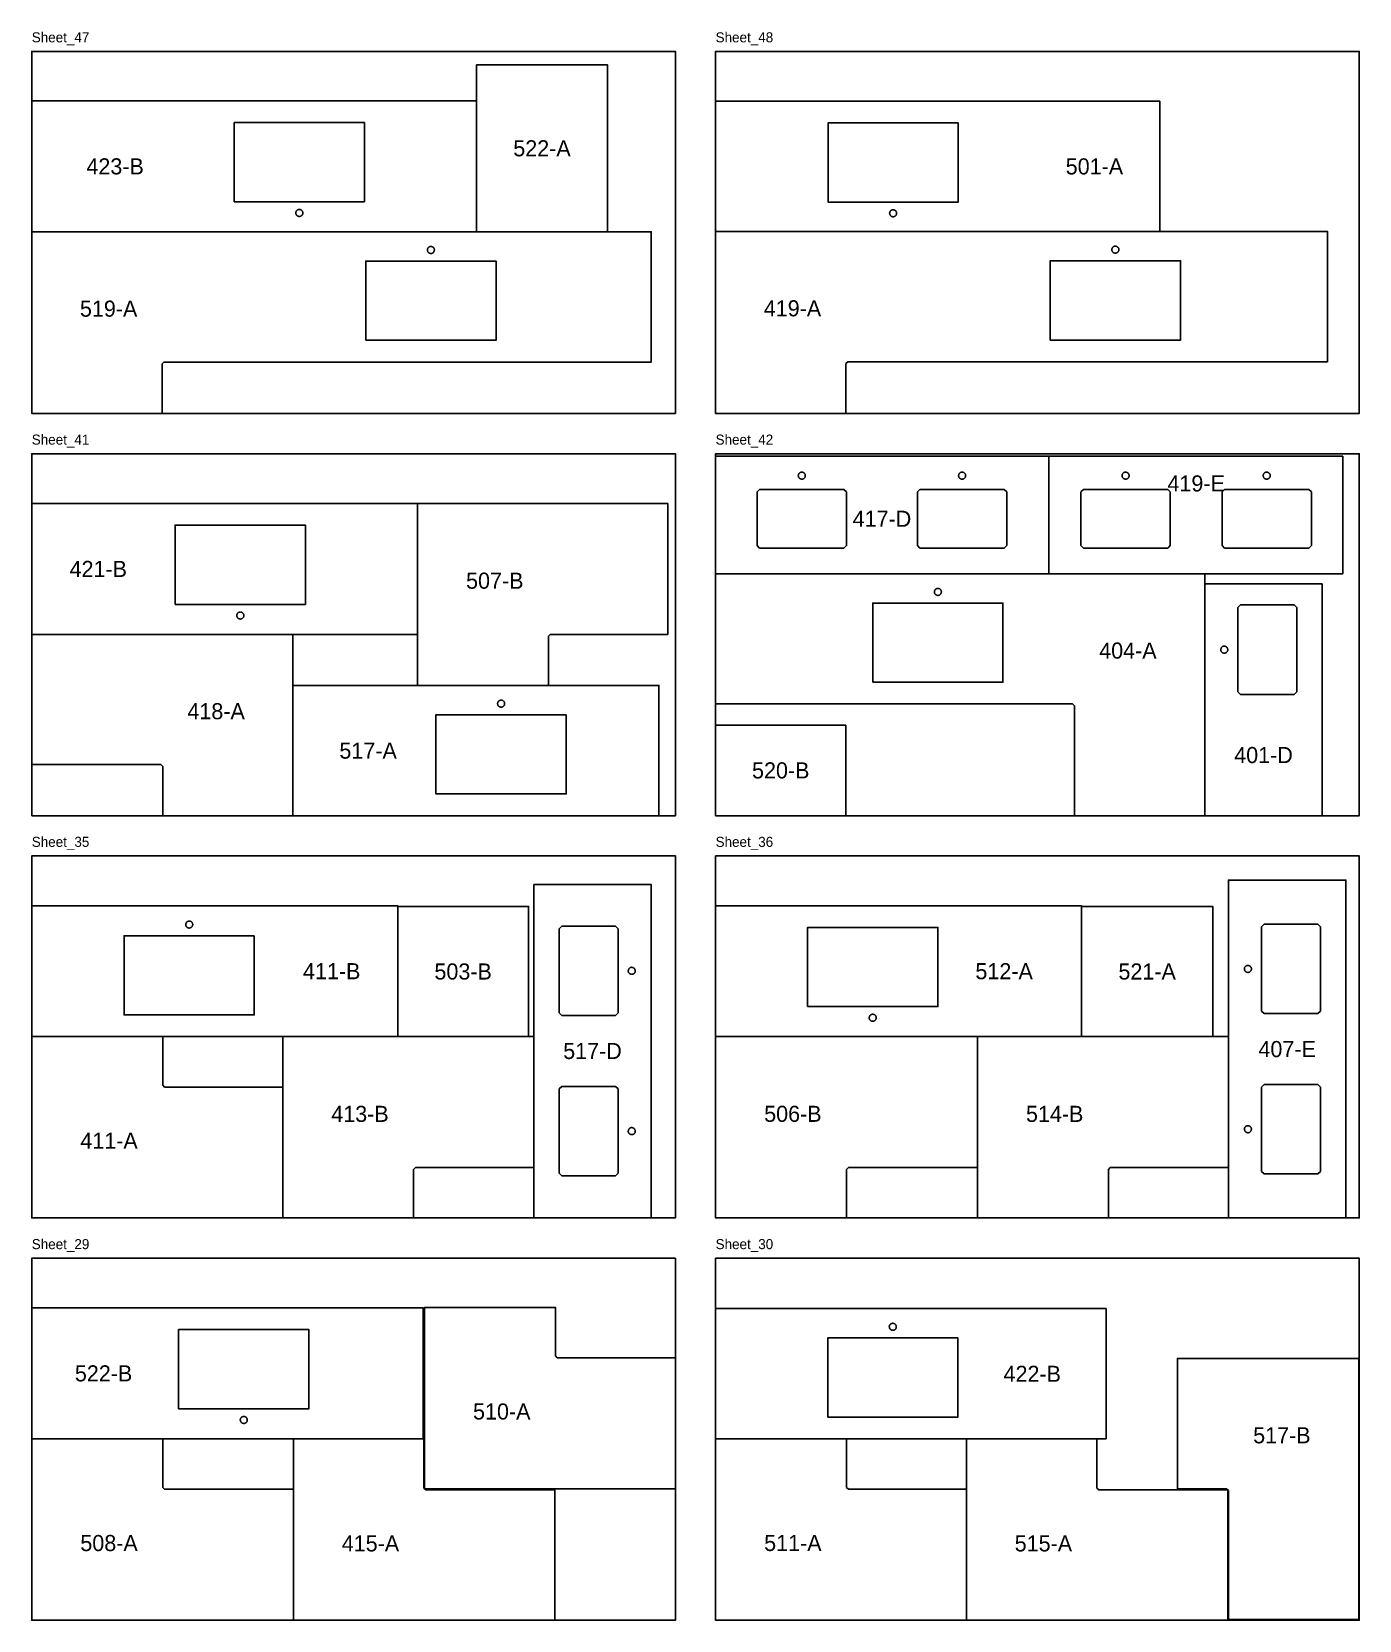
# Model space of a CAD drawing. Header units: millimetres. Extents: x 0 to 20200, y 0 to 17898.
# Drawn here: x 13600 to 20200, y 8000 to 15898 of the extents above; entities that cross this region are included whole.
import ezdxf
from ezdxf.enums import TextEntityAlignment as Align

# ---------------------------------------------------------------- set-up
doc = ezdxf.new("R2010")
doc.units = ezdxf.units.MM
doc.layers.add('NESTED_RESULT', color=7, linetype='Continuous')

msp = doc.modelspace()

# ---------------------------------------------------------------- linework, layer by layer
at = {"layer": 'NESTED_RESULT', "color": 1}
for points in [[(13600, 14000), (16800, 14000), (16800, 15800), (13600, 15800), (13600, 14000)], [(17000, 14000), (20200, 14000), (20200, 15800), (17000, 15800), (17000, 14000)], [(13600, 12000), (16800, 12000), (16800, 13800), (13600, 13800), (13600, 12000)], [(17000, 12000), (20200, 12000), (20200, 13800), (17000, 13800), (17000, 12000)], [(13600, 10000), (16800, 10000), (16800, 11800), (13600, 11800), (13600, 10000)], [(17000, 10000), (20200, 10000), (20200, 11800), (17000, 11800), (17000, 10000)], [(13600, 8000), (16800, 8000), (16800, 9800), (13600, 9800), (13600, 8000)], [(17000, 8000), (20200, 8000), (20200, 9800), (17000, 9800), (17000, 8000)]]:
    msp.add_lwpolyline(points, dxfattribs=at)
at = {"layer": 'NESTED_RESULT'}
for points in [[(15811.388, 14903.288), (15811.388, 15733.551), (16462.263, 15733.551), (16462.263, 14903.288), (15811.388, 14903.288)], [(15811.388, 15554.163), (13600, 15554.163), (13600, 14903.288), (15811.388, 14903.288), (15811.388, 15554.163)], [(17000, 15552.575), (19208.212, 15552.575), (19208.212, 14904.875), (17000, 14904.875), (17000, 15552.575)], [(15254.175, 15446.213), (15254.175, 15052.513), (14606.475, 15052.513), (14606.475, 15446.213), (15254.175, 15446.213)], [(18206.4995, 15444.625), (18206.4995, 15050.925), (17558.7995, 15050.925), (17558.7995, 15444.625), (18206.4995, 15444.625)], [(14912.8625, 14996.9505), (14912.94928, 14995.2118), (14913.20874, 14993.49037), (14913.63831, 14991.80334), (14914.23372, 14990.16746), (14914.98906, 14988.59899), (14915.89681, 14987.11352), (14916.94795, 14985.72582), (14918.13204, 14984.44968), (14919.43731, 14983.29777), (14920.85079, 14982.28155), (14922.35842, 14981.41111), (14923.94523, 14980.69512), (14925.59545, 14980.14067), (14927.29267, 14979.75329), (14929.02003, 14979.53683), (14930.76035, 14979.49343), (14932.49635, 14979.62352), (14934.21077, 14979.92582), (14935.88657, 14980.39732), (14937.5071, 14981.03333), (14939.05625, 14981.82753), (14940.51862, 14982.77203), (14941.87969, 14983.85745), (14943.12592, 14985.07298), (14944.24493, 14986.40657), (14945.22559, 14987.84494), (14946.05817, 14989.37381), (14946.73438, 14990.97797), (14947.24751, 14992.6415), (14947.59246, 14994.34785), (14947.76579, 14996.08007), (14947.76579, 14997.82093), (14947.59246, 14999.55315), (14947.24751, 15001.2595), (14946.73438, 15002.92303), (14946.05817, 15004.52719), (14945.22559, 15006.05606), (14944.24493, 15007.49443), (14943.12592, 15008.82802), (14941.87969, 15010.04355), (14940.51862, 15011.12897), (14939.05625, 15012.07347), (14937.5071, 15012.86767), (14935.88657, 15013.50368), (14934.21077, 15013.97518), (14932.49635, 15014.27748), (14930.76035, 15014.40757), (14929.02003, 15014.36417), (14927.29267, 15014.14771), (14925.59545, 15013.76033), (14923.94523, 15013.20588), (14922.35842, 15012.48989), (14920.85079, 15011.61945), (14919.43731, 15010.60323), (14918.13204, 15009.45132), (14916.94795, 15008.17518), (14915.89681, 15006.78748), (14914.98906, 15005.30201), (14914.23372, 15003.73354), (14913.63831, 15002.09766), (14913.20874, 15000.41063), (14912.94928, 14998.6892), (14912.8625, 14996.9505)], [(17865.187, 14995.3625), (17865.27378, 14993.6238), (17865.53324, 14991.90237), (17865.96281, 14990.21534), (17866.55822, 14988.57946), (17867.31356, 14987.01099), (17868.22131, 14985.52552), (17869.27245, 14984.13782), (17870.45654, 14982.86168), (17871.76181, 14981.70977), (17873.17529, 14980.69355), (17874.68292, 14979.82311), (17876.26973, 14979.10712), (17877.91995, 14978.55267), (17879.61717, 14978.16529), (17881.34453, 14977.94883), (17883.08485, 14977.90543), (17884.82085, 14978.03552), (17886.53527, 14978.33782), (17888.21107, 14978.80932), (17889.8316, 14979.44533), (17891.38075, 14980.23953), (17892.84312, 14981.18403), (17894.20419, 14982.26945), (17895.45042, 14983.48498), (17896.56943, 14984.81857), (17897.55009, 14986.25694), (17898.38267, 14987.78581), (17899.05888, 14989.38997), (17899.57201, 14991.0535), (17899.91696, 14992.75985), (17900.09029, 14994.49207), (17900.09029, 14996.23293), (17899.91696, 14997.96515), (17899.57201, 14999.6715), (17899.05888, 15001.33503), (17898.38267, 15002.93919), (17897.55009, 15004.46806), (17896.56943, 15005.90643), (17895.45042, 15007.24002), (17894.20419, 15008.45555), (17892.84312, 15009.54097), (17891.38075, 15010.48547), (17889.8316, 15011.27967), (17888.21107, 15011.91568), (17886.53527, 15012.38718), (17884.82085, 15012.68948), (17883.08485, 15012.81957), (17881.34453, 15012.77617), (17879.61717, 15012.55971), (17877.91995, 15012.17233), (17876.26973, 15011.61788), (17874.68292, 15010.90189), (17873.17529, 15010.03145), (17871.76181, 15009.01523), (17870.45654, 15007.86332), (17869.27245, 15006.58718), (17868.22131, 15005.19948), (17867.31356, 15003.71401), (17866.55822, 15002.14554), (17865.96281, 15000.50966), (17865.53324, 14998.82263), (17865.27378, 14997.1012), (17865.187, 14995.3625)], [(14257.225, 14255.588), (16679.75, 14255.588), (16679.75, 14903.288), (13600, 14903.288), (13600, 14000), (14247.7, 14000), (14247.7, 14246.063), (14257.225, 14255.588)], [(17657.225, 14257.175), (20041.65, 14257.175), (20041.65, 14904.875), (17000, 14904.875), (17000, 14000), (17647.7, 14000), (17647.7, 14247.65), (17657.225, 14257.175)], [(15601.8375, 14812.8005), (15601.75072, 14814.5392), (15601.49126, 14816.26063), (15601.06169, 14817.94766), (15600.46628, 14819.58354), (15599.71094, 14821.15201), (15598.80319, 14822.63748), (15597.75205, 14824.02518), (15596.56796, 14825.30132), (15595.26269, 14826.45323), (15593.84921, 14827.46945), (15592.34158, 14828.33989), (15590.75477, 14829.05588), (15589.10455, 14829.61033), (15587.40733, 14829.99771), (15585.67997, 14830.21417), (15583.93965, 14830.25757), (15582.20365, 14830.12748), (15580.48923, 14829.82518), (15578.81343, 14829.35368), (15577.1929, 14828.71767), (15575.64375, 14827.92347), (15574.18138, 14826.97897), (15572.82031, 14825.89355), (15571.57408, 14824.67802), (15570.45507, 14823.34443), (15569.47441, 14821.90606), (15568.64183, 14820.37719), (15567.96562, 14818.77303), (15567.45249, 14817.1095), (15567.10754, 14815.40315), (15566.93421, 14813.67093), (15566.93421, 14811.93007), (15567.10754, 14810.19785), (15567.45249, 14808.4915), (15567.96562, 14806.82797), (15568.64183, 14805.22381), (15569.47441, 14803.69494), (15570.45507, 14802.25657), (15571.57408, 14800.92298), (15572.82031, 14799.70745), (15574.18138, 14798.62203), (15575.64375, 14797.67753), (15577.1929, 14796.88333), (15578.81343, 14796.24732), (15580.48923, 14795.77582), (15582.20365, 14795.47352), (15583.93965, 14795.34343), (15585.67997, 14795.38683), (15587.40733, 14795.60329), (15589.10455, 14795.99067), (15590.75477, 14796.54512), (15592.34158, 14797.26111), (15593.84921, 14798.13155), (15595.26269, 14799.14777), (15596.56796, 14800.29968), (15597.75205, 14801.57582), (15598.80319, 14802.96352), (15599.71094, 14804.44899), (15600.46628, 14806.01746), (15601.06169, 14807.65334), (15601.49126, 14809.34037), (15601.75072, 14811.0618), (15601.8375, 14812.8005)], [(19005.0125, 14814.3875), (19004.92572, 14816.1262), (19004.66626, 14817.84763), (19004.23669, 14819.53466), (19003.64128, 14821.17054), (19002.88594, 14822.73901), (19001.97819, 14824.22448), (19000.92705, 14825.61218), (18999.74296, 14826.88832), (18998.43769, 14828.04023), (18997.02421, 14829.05645), (18995.51658, 14829.92689), (18993.92977, 14830.64288), (18992.27955, 14831.19733), (18990.58233, 14831.58471), (18988.85497, 14831.80117), (18987.11465, 14831.84457), (18985.37865, 14831.71448), (18983.66423, 14831.41218), (18981.98843, 14830.94068), (18980.3679, 14830.30467), (18978.81875, 14829.51047), (18977.35638, 14828.56597), (18975.99531, 14827.48055), (18974.74908, 14826.26502), (18973.63007, 14824.93143), (18972.64941, 14823.49306), (18971.81683, 14821.96419), (18971.14062, 14820.36003), (18970.62749, 14818.6965), (18970.28254, 14816.99015), (18970.10921, 14815.25793), (18970.10921, 14813.51707), (18970.28254, 14811.78485), (18970.62749, 14810.0785), (18971.14062, 14808.41497), (18971.81683, 14806.81081), (18972.64941, 14805.28194), (18973.63007, 14803.84357), (18974.74908, 14802.50998), (18975.99531, 14801.29445), (18977.35638, 14800.20903), (18978.81875, 14799.26453), (18980.3679, 14798.47033), (18981.98843, 14797.83432), (18983.66423, 14797.36282), (18985.37865, 14797.06052), (18987.11465, 14796.93043), (18988.85497, 14796.97383), (18990.58233, 14797.19029), (18992.27955, 14797.57767), (18993.92977, 14798.13212), (18995.51658, 14798.84811), (18997.02421, 14799.71855), (18998.43769, 14800.73477), (18999.74296, 14801.88668), (19000.92705, 14803.16282), (19001.97819, 14804.55052), (19002.88594, 14806.03599), (19003.64128, 14807.60446), (19004.23669, 14809.24034), (19004.66626, 14810.92737), (19004.92572, 14812.6488), (19005.0125, 14814.3875)], [(15260.525, 14363.538), (15260.525, 14757.238), (15908.225, 14757.238), (15908.225, 14363.538), (15260.525, 14363.538)], [(18663.7, 14365.125), (18663.7, 14758.825), (19311.4, 14758.825), (19311.4, 14365.125), (18663.7, 14365.125)], [(17000, 13203.325), (17000, 13787.525), (18657.35, 13787.525), (18657.35, 13203.325), (17000, 13203.325)], [(20117.85, 13203.325), (18657.35, 13203.325), (18657.35, 13787.525), (20117.85, 13787.525), (20117.85, 13203.325)], [(17446.0375, 13690.6875), (17445.95072, 13692.4262), (17445.69126, 13694.14763), (17445.26169, 13695.83466), (17444.66628, 13697.47054), (17443.91094, 13699.03901), (17443.00319, 13700.52448), (17441.95205, 13701.91218), (17440.76796, 13703.18832), (17439.46269, 13704.34023), (17438.04921, 13705.35645), (17436.54158, 13706.22689), (17434.95477, 13706.94288), (17433.30455, 13707.49733), (17431.60733, 13707.88471), (17429.87997, 13708.10117), (17428.13965, 13708.14457), (17426.40365, 13708.01448), (17424.68923, 13707.71218), (17423.01343, 13707.24068), (17421.3929, 13706.60467), (17419.84375, 13705.81047), (17418.38138, 13704.86597), (17417.02031, 13703.78055), (17415.77408, 13702.56502), (17414.65507, 13701.23143), (17413.67441, 13699.79306), (17412.84183, 13698.26419), (17412.16562, 13696.66003), (17411.65249, 13694.9965), (17411.30754, 13693.29015), (17411.13421, 13691.55793), (17411.13421, 13689.81707), (17411.30754, 13688.08485), (17411.65249, 13686.3785), (17412.16562, 13684.71497), (17412.84183, 13683.11081), (17413.67441, 13681.58194), (17414.65507, 13680.14357), (17415.77408, 13678.80998), (17417.02031, 13677.59445), (17418.38138, 13676.50903), (17419.84375, 13675.56453), (17421.3929, 13674.77033), (17423.01343, 13674.13432), (17424.68923, 13673.66282), (17426.40365, 13673.36052), (17428.13965, 13673.23043), (17429.87997, 13673.27383), (17431.60733, 13673.49029), (17433.30455, 13673.87767), (17434.95477, 13674.43212), (17436.54158, 13675.14811), (17438.04921, 13676.01855), (17439.46269, 13677.03477), (17440.76796, 13678.18668), (17441.95205, 13679.46282), (17443.00319, 13680.85052), (17443.91094, 13682.33599), (17444.66628, 13683.90446), (17445.26169, 13685.54034), (17445.69126, 13687.22737), (17445.95072, 13688.9488), (17446.0375, 13690.6875)], [(18243.0125, 13690.6875), (18242.92572, 13692.4262), (18242.66626, 13694.14763), (18242.23669, 13695.83466), (18241.64128, 13697.47054), (18240.88594, 13699.03901), (18239.97819, 13700.52448), (18238.92705, 13701.91218), (18237.74296, 13703.18832), (18236.43769, 13704.34023), (18235.02421, 13705.35645), (18233.51658, 13706.22689), (18231.92977, 13706.94288), (18230.27955, 13707.49733), (18228.58233, 13707.88471), (18226.85497, 13708.10117), (18225.11465, 13708.14457), (18223.37865, 13708.01448), (18221.66423, 13707.71218), (18219.98843, 13707.24068), (18218.3679, 13706.60467), (18216.81875, 13705.81047), (18215.35638, 13704.86597), (18213.99531, 13703.78055), (18212.74908, 13702.56502), (18211.63007, 13701.23143), (18210.64941, 13699.79306), (18209.81683, 13698.26419), (18209.14062, 13696.66003), (18208.62749, 13694.9965), (18208.28254, 13693.29015), (18208.10921, 13691.55793), (18208.10921, 13689.81707), (18208.28254, 13688.08485), (18208.62749, 13686.3785), (18209.14062, 13684.71497), (18209.81683, 13683.11081), (18210.64941, 13681.58194), (18211.63007, 13680.14357), (18212.74908, 13678.80998), (18213.99531, 13677.59445), (18215.35638, 13676.50903), (18216.81875, 13675.56453), (18218.3679, 13674.77033), (18219.98843, 13674.13432), (18221.66423, 13673.66282), (18223.37865, 13673.36052), (18225.11465, 13673.23043), (18226.85497, 13673.27383), (18228.58233, 13673.49029), (18230.27955, 13673.87767), (18231.92977, 13674.43212), (18233.51658, 13675.14811), (18235.02421, 13676.01855), (18236.43769, 13677.03477), (18237.74296, 13678.18668), (18238.92705, 13679.46282), (18239.97819, 13680.85052), (18240.88594, 13682.33599), (18241.64128, 13683.90446), (18242.23669, 13685.54034), (18242.66626, 13687.22737), (18242.92572, 13688.9488), (18243.0125, 13690.6875)], [(19055.8125, 13690.6875), (19055.72572, 13692.4262), (19055.46626, 13694.14763), (19055.03669, 13695.83466), (19054.44128, 13697.47054), (19053.68594, 13699.03901), (19052.77819, 13700.52448), (19051.72705, 13701.91218), (19050.54296, 13703.18832), (19049.23769, 13704.34023), (19047.82421, 13705.35645), (19046.31658, 13706.22689), (19044.72977, 13706.94288), (19043.07955, 13707.49733), (19041.38233, 13707.88471), (19039.65497, 13708.10117), (19037.91465, 13708.14457), (19036.17865, 13708.01448), (19034.46423, 13707.71218), (19032.78843, 13707.24068), (19031.1679, 13706.60467), (19029.61875, 13705.81047), (19028.15638, 13704.86597), (19026.79531, 13703.78055), (19025.54908, 13702.56502), (19024.43007, 13701.23143), (19023.44941, 13699.79306), (19022.61683, 13698.26419), (19021.94062, 13696.66003), (19021.42749, 13694.9965), (19021.08254, 13693.29015), (19020.90921, 13691.55793), (19020.90921, 13689.81707), (19021.08254, 13688.08485), (19021.42749, 13686.3785), (19021.94062, 13684.71497), (19022.61683, 13683.11081), (19023.44941, 13681.58194), (19024.43007, 13680.14357), (19025.54908, 13678.80998), (19026.79531, 13677.59445), (19028.15638, 13676.50903), (19029.61875, 13675.56453), (19031.1679, 13674.77033), (19032.78843, 13674.13432), (19034.46423, 13673.66282), (19036.17865, 13673.36052), (19037.91465, 13673.23043), (19039.65497, 13673.27383), (19041.38233, 13673.49029), (19043.07955, 13673.87767), (19044.72977, 13674.43212), (19046.31658, 13675.14811), (19047.82421, 13676.01855), (19049.23769, 13677.03477), (19050.54296, 13678.18668), (19051.72705, 13679.46282), (19052.77819, 13680.85052), (19053.68594, 13682.33599), (19054.44128, 13683.90446), (19055.03669, 13685.54034), (19055.46626, 13687.22737), (19055.72572, 13688.9488), (19055.8125, 13690.6875)], [(19757.4875, 13690.6875), (19757.40072, 13692.4262), (19757.14126, 13694.14763), (19756.71169, 13695.83466), (19756.11628, 13697.47054), (19755.36094, 13699.03901), (19754.45319, 13700.52448), (19753.40205, 13701.91218), (19752.21796, 13703.18832), (19750.91269, 13704.34023), (19749.49921, 13705.35645), (19747.99158, 13706.22689), (19746.40477, 13706.94288), (19744.75455, 13707.49733), (19743.05733, 13707.88471), (19741.32997, 13708.10117), (19739.58965, 13708.14457), (19737.85365, 13708.01448), (19736.13923, 13707.71218), (19734.46343, 13707.24068), (19732.8429, 13706.60467), (19731.29375, 13705.81047), (19729.83138, 13704.86597), (19728.47031, 13703.78055), (19727.22408, 13702.56502), (19726.10507, 13701.23143), (19725.12441, 13699.79306), (19724.29183, 13698.26419), (19723.61562, 13696.66003), (19723.10249, 13694.9965), (19722.75754, 13693.29015), (19722.58421, 13691.55793), (19722.58421, 13689.81707), (19722.75754, 13688.08485), (19723.10249, 13686.3785), (19723.61562, 13684.71497), (19724.29183, 13683.11081), (19725.12441, 13681.58194), (19726.10507, 13680.14357), (19727.22408, 13678.80998), (19728.47031, 13677.59445), (19729.83138, 13676.50903), (19731.29375, 13675.56453), (19732.8429, 13674.77033), (19734.46343, 13674.13432), (19736.13923, 13673.66282), (19737.85365, 13673.36052), (19739.58965, 13673.23043), (19741.32997, 13673.27383), (19743.05733, 13673.49029), (19744.75455, 13673.87767), (19746.40477, 13674.43212), (19747.99158, 13675.14811), (19749.49921, 13676.01855), (19750.91269, 13677.03477), (19752.21796, 13678.18668), (19753.40205, 13679.46282), (19754.45319, 13680.85052), (19755.36094, 13682.33599), (19756.11628, 13683.90446), (19756.71169, 13685.54034), (19757.14126, 13687.22737), (19757.40072, 13688.9488), (19757.4875, 13690.6875)], [(17219.025, 13622.425), (17638.125, 13622.425), (17650.825, 13609.725), (17650.825, 13343.025), (17638.125, 13330.325), (17219.025, 13330.325), (17206.325, 13343.025), (17206.325, 13609.725), (17219.025, 13622.425)], [(18016, 13622.425), (18435.1, 13622.425), (18447.8, 13609.725), (18447.8, 13343.025), (18435.1, 13330.325), (18016, 13330.325), (18003.3, 13343.025), (18003.3, 13609.725), (18016, 13622.425)], [(18828.8, 13622.425), (19247.9, 13622.425), (19260.6, 13609.725), (19260.6, 13343.025), (19247.9, 13330.325), (18828.8, 13330.325), (18816.1, 13343.025), (18816.1, 13609.725), (18828.8, 13622.425)], [(19530.475, 13622.425), (19949.575, 13622.425), (19962.275, 13609.725), (19962.275, 13343.025), (19949.575, 13330.325), (19530.475, 13330.325), (19517.775, 13343.025), (19517.775, 13609.725), (19530.475, 13622.425)], [(13600, 13552.575), (15517.7, 13552.575), (15517.7, 12901.7), (13600, 12901.7), (13600, 13552.575)], [(16762.3, 12901.7), (16762.3, 13552.575), (15517.7, 13552.575), (15517.7, 12647.7), (16168.575, 12647.7), (16168.575, 12892.175), (16178.1, 12901.7), (16762.3, 12901.7)], [(14312.787, 13050.925), (14312.787, 13444.625), (14960.487, 13444.625), (14960.487, 13050.925), (14312.787, 13050.925)], [(18784.35, 12000), (18784.35, 12546.1), (18774.825, 12555.625), (17000, 12555.625), (17000, 13203.325), (19432.05, 13203.325), (19432.05, 12000), (18784.35, 12000)], [(18122.3625, 13112.8375), (18122.27572, 13114.5762), (18122.01626, 13116.29763), (18121.58669, 13117.98466), (18120.99128, 13119.62054), (18120.23594, 13121.18901), (18119.32819, 13122.67448), (18118.27705, 13124.06218), (18117.09296, 13125.33832), (18115.78769, 13126.49023), (18114.37421, 13127.50645), (18112.86658, 13128.37689), (18111.27977, 13129.09288), (18109.62955, 13129.64733), (18107.93233, 13130.03471), (18106.20497, 13130.25117), (18104.46465, 13130.29457), (18102.72865, 13130.16448), (18101.01423, 13129.86218), (18099.33843, 13129.39068), (18097.7179, 13128.75467), (18096.16875, 13127.96047), (18094.70638, 13127.01597), (18093.34531, 13125.93055), (18092.09908, 13124.71502), (18090.98007, 13123.38143), (18089.99941, 13121.94306), (18089.16683, 13120.41419), (18088.49062, 13118.81003), (18087.97749, 13117.1465), (18087.63254, 13115.44015), (18087.45921, 13113.70793), (18087.45921, 13111.96707), (18087.63254, 13110.23485), (18087.97749, 13108.5285), (18088.49062, 13106.86497), (18089.16683, 13105.26081), (18089.99941, 13103.73194), (18090.98007, 13102.29357), (18092.09908, 13100.95998), (18093.34531, 13099.74445), (18094.70638, 13098.65903), (18096.16875, 13097.71453), (18097.7179, 13096.92033), (18099.33843, 13096.28432), (18101.01423, 13095.81282), (18102.72865, 13095.51052), (18104.46465, 13095.38043), (18106.20497, 13095.42383), (18107.93233, 13095.64029), (18109.62955, 13096.02767), (18111.27977, 13096.58212), (18112.86658, 13097.29811), (18114.37421, 13098.16855), (18115.78769, 13099.18477), (18117.09296, 13100.33668), (18118.27705, 13101.61282), (18119.32819, 13103.00052), (18120.23594, 13104.48599), (18120.99128, 13106.05446), (18121.58669, 13107.69034), (18122.01626, 13109.37737), (18122.27572, 13111.0988), (18122.3625, 13112.8375)], [(20016.35, 13152.525), (20016.35, 12000), (19432.05, 12000), (19432.05, 13152.525), (20016.35, 13152.525)], [(17781.05, 12663.575), (17781.05, 13057.275), (18428.75, 13057.275), (18428.75, 12663.575), (17781.05, 12663.575)], [(19597.25, 12615.95), (19597.25, 13035.05), (19609.95, 13047.75), (19876.65, 13047.75), (19889.35, 13035.05), (19889.35, 12615.95), (19876.65, 12603.25), (19609.95, 12603.25), (19597.25, 12615.95)], [(14619.1745, 12995.3625), (14619.26128, 12993.6238), (14619.52074, 12991.90237), (14619.95031, 12990.21534), (14620.54572, 12988.57946), (14621.30106, 12987.01099), (14622.20881, 12985.52552), (14623.25995, 12984.13782), (14624.44404, 12982.86168), (14625.74931, 12981.70977), (14627.16279, 12980.69355), (14628.67042, 12979.82311), (14630.25723, 12979.10712), (14631.90745, 12978.55267), (14633.60467, 12978.16529), (14635.33203, 12977.94883), (14637.07235, 12977.90543), (14638.80835, 12978.03552), (14640.52277, 12978.33782), (14642.19857, 12978.80932), (14643.8191, 12979.44533), (14645.36825, 12980.23953), (14646.83062, 12981.18403), (14648.19169, 12982.26945), (14649.43792, 12983.48498), (14650.55693, 12984.81857), (14651.53759, 12986.25694), (14652.37017, 12987.78581), (14653.04638, 12989.38997), (14653.55951, 12991.0535), (14653.90446, 12992.75985), (14654.07779, 12994.49207), (14654.07779, 12996.23293), (14653.90446, 12997.96515), (14653.55951, 12999.6715), (14653.04638, 13001.33503), (14652.37017, 13002.93919), (14651.53759, 13004.46806), (14650.55693, 13005.90643), (14649.43792, 13007.24002), (14648.19169, 13008.45555), (14646.83062, 13009.54097), (14645.36825, 13010.48547), (14643.8191, 13011.27967), (14642.19857, 13011.91568), (14640.52277, 13012.38718), (14638.80835, 13012.68948), (14637.07235, 13012.81957), (14635.33203, 13012.77617), (14633.60467, 13012.55971), (14631.90745, 13012.17233), (14630.25723, 13011.61788), (14628.67042, 13010.90189), (14627.16279, 13010.03145), (14625.74931, 13009.01523), (14624.44404, 13007.86332), (14623.25995, 13006.58718), (14622.20881, 13005.19948), (14621.30106, 13003.71401), (14620.54572, 13002.14554), (14619.95031, 13000.50966), (14619.52074, 12998.82263), (14619.26128, 12997.1012), (14619.1745, 12995.3625)], [(13600, 12254), (14241.35, 12254), (14250.875, 12244.475), (14250.875, 12000), (14898.575, 12000), (14898.575, 12901.7), (13600, 12901.7), (13600, 12254)], [(19528.9875, 12842.9625), (19527.2488, 12842.87572), (19525.52737, 12842.61626), (19523.84034, 12842.18669), (19522.20446, 12841.59128), (19520.63599, 12840.83594), (19519.15052, 12839.92819), (19517.76282, 12838.87705), (19516.48668, 12837.69296), (19515.33477, 12836.38769), (19514.31855, 12834.97421), (19513.44811, 12833.46658), (19512.73212, 12831.87977), (19512.17767, 12830.22955), (19511.79029, 12828.53233), (19511.57383, 12826.80497), (19511.53043, 12825.06465), (19511.66052, 12823.32865), (19511.96282, 12821.61423), (19512.43432, 12819.93843), (19513.07033, 12818.3179), (19513.86453, 12816.76875), (19514.80903, 12815.30638), (19515.89445, 12813.94531), (19517.10998, 12812.69908), (19518.44357, 12811.58007), (19519.88194, 12810.59941), (19521.41081, 12809.76683), (19523.01497, 12809.09062), (19524.6785, 12808.57749), (19526.38485, 12808.23254), (19528.11707, 12808.05921), (19529.85793, 12808.05921), (19531.59015, 12808.23254), (19533.2965, 12808.57749), (19534.96003, 12809.09062), (19536.56419, 12809.76683), (19538.09306, 12810.59941), (19539.53143, 12811.58007), (19540.86502, 12812.69908), (19542.08055, 12813.94531), (19543.16597, 12815.30638), (19544.11047, 12816.76875), (19544.90467, 12818.3179), (19545.54068, 12819.93843), (19546.01218, 12821.61423), (19546.31448, 12823.32865), (19546.44457, 12825.06465), (19546.40117, 12826.80497), (19546.18471, 12828.53233), (19545.79733, 12830.22955), (19545.24288, 12831.87977), (19544.52689, 12833.46658), (19543.65645, 12834.97421), (19542.64023, 12836.38769), (19541.48832, 12837.69296), (19540.21218, 12838.87705), (19538.82448, 12839.92819), (19537.33901, 12840.83594), (19535.77054, 12841.59128), (19534.13466, 12842.18669), (19532.44763, 12842.61626), (19530.7262, 12842.87572), (19528.9875, 12842.9625)], [(16717.85, 12000), (14898.575, 12000), (14898.575, 12647.7), (16717.85, 12647.7), (16717.85, 12000)], [(15951.0875, 12557.2125), (15951.00072, 12558.9512), (15950.74126, 12560.67263), (15950.31169, 12562.35966), (15949.71628, 12563.99554), (15948.96094, 12565.56401), (15948.05319, 12567.04948), (15947.00205, 12568.43718), (15945.81796, 12569.71332), (15944.51269, 12570.86523), (15943.09921, 12571.88145), (15941.59158, 12572.75189), (15940.00477, 12573.46788), (15938.35455, 12574.02233), (15936.65733, 12574.40971), (15934.92997, 12574.62617), (15933.18965, 12574.66957), (15931.45365, 12574.53948), (15929.73923, 12574.23718), (15928.06343, 12573.76568), (15926.4429, 12573.12967), (15924.89375, 12572.33547), (15923.43138, 12571.39097), (15922.07031, 12570.30555), (15920.82408, 12569.09002), (15919.70507, 12567.75643), (15918.72441, 12566.31806), (15917.89183, 12564.78919), (15917.21562, 12563.18503), (15916.70249, 12561.5215), (15916.35754, 12559.81515), (15916.18421, 12558.08293), (15916.18421, 12556.34207), (15916.35754, 12554.60985), (15916.70249, 12552.9035), (15917.21562, 12551.23997), (15917.89183, 12549.63581), (15918.72441, 12548.10694), (15919.70507, 12546.66857), (15920.82408, 12545.33498), (15922.07031, 12544.11945), (15923.43138, 12543.03403), (15924.89375, 12542.08953), (15926.4429, 12541.29533), (15928.06343, 12540.65932), (15929.73923, 12540.18782), (15931.45365, 12539.88552), (15933.18965, 12539.75543), (15934.92997, 12539.79883), (15936.65733, 12540.01529), (15938.35455, 12540.40267), (15940.00477, 12540.95712), (15941.59158, 12541.67311), (15943.09921, 12542.54355), (15944.51269, 12543.55977), (15945.81796, 12544.71168), (15947.00205, 12545.98782), (15948.05319, 12547.37552), (15948.96094, 12548.86099), (15949.71628, 12550.42946), (15950.31169, 12552.06534), (15950.74126, 12553.75237), (15951.00072, 12555.4738), (15951.0875, 12557.2125)], [(16257.475, 12501.65), (16257.475, 12107.95), (15609.775, 12107.95), (15609.775, 12501.65), (16257.475, 12501.65)], [(17647.7, 12450.85), (17647.7, 12000), (17000, 12000), (17000, 12450.85), (17647.7, 12450.85)], [(16095.8, 11657.35), (16680, 11657.35), (16680, 10000), (16095.8, 10000), (16095.8, 11657.35)], [(19549.525, 10000), (19549.525, 11679.575), (20133.725, 11679.575), (20133.725, 10000), (19549.525, 10000)], [(15419.275, 10901.7), (13600, 10901.7), (13600, 11552.575), (15419.275, 11552.575), (15419.275, 10901.7)], [(16070.15, 10901.7), (16070.15, 11549.4), (15419.275, 11549.4), (15419.275, 10901.7), (16070.15, 10901.7)], [(17000, 11552.575), (18819.275, 11552.575), (18819.275, 10901.7), (17000, 10901.7), (17000, 11552.575)], [(18819.275, 11549.4), (19471.738, 11549.4), (19471.738, 10901.7), (18819.275, 10901.7), (18819.275, 11549.4)], [(14400.1005, 11458.9125), (14400.01372, 11460.6512), (14399.75426, 11462.37263), (14399.32469, 11464.05966), (14398.72928, 11465.69554), (14397.97394, 11467.26401), (14397.06619, 11468.74948), (14396.01505, 11470.13718), (14394.83096, 11471.41332), (14393.52569, 11472.56523), (14392.11221, 11473.58145), (14390.60458, 11474.45189), (14389.01777, 11475.16788), (14387.36755, 11475.72233), (14385.67033, 11476.10971), (14383.94297, 11476.32617), (14382.20265, 11476.36957), (14380.46665, 11476.23948), (14378.75223, 11475.93718), (14377.07643, 11475.46568), (14375.4559, 11474.82967), (14373.90675, 11474.03547), (14372.44438, 11473.09097), (14371.08331, 11472.00555), (14369.83708, 11470.79002), (14368.71807, 11469.45643), (14367.73741, 11468.01806), (14366.90483, 11466.48919), (14366.22862, 11464.88503), (14365.71549, 11463.2215), (14365.37054, 11461.51515), (14365.19721, 11459.78293), (14365.19721, 11458.04207), (14365.37054, 11456.30985), (14365.71549, 11454.6035), (14366.22862, 11452.93997), (14366.90483, 11451.33581), (14367.73741, 11449.80694), (14368.71807, 11448.36857), (14369.83708, 11447.03498), (14371.08331, 11445.81945), (14372.44438, 11444.73403), (14373.90675, 11443.78953), (14375.4559, 11442.99533), (14377.07643, 11442.35932), (14378.75223, 11441.88782), (14380.46665, 11441.58552), (14382.20265, 11441.45543), (14383.94297, 11441.49883), (14385.67033, 11441.71529), (14387.36755, 11442.10267), (14389.01777, 11442.65712), (14390.60458, 11443.37311), (14392.11221, 11444.24355), (14393.52569, 11445.25977), (14394.83096, 11446.41168), (14396.01505, 11447.68782), (14397.06619, 11449.07552), (14397.97394, 11450.56099), (14398.72928, 11452.12946), (14399.32469, 11453.76534), (14399.75426, 11455.45237), (14400.01372, 11457.1738), (14400.1005, 11458.9125)], [(19714.625, 11028.7), (19714.625, 11447.8), (19727.325, 11460.5), (19994.025, 11460.5), (20006.725, 11447.8), (20006.725, 11028.7), (19994.025, 11016), (19727.325, 11016), (19714.625, 11028.7)], [(14706.488, 11403.35), (14706.488, 11009.65), (14058.788, 11009.65), (14058.788, 11403.35), (14706.488, 11403.35)], [(16514.9, 11438.325), (16514.9, 11019.225), (16502.2, 11006.525), (16235.5, 11006.525), (16222.8, 11019.225), (16222.8, 11438.325), (16235.5, 11451.025), (16502.2, 11451.025), (16514.9, 11438.325)], [(17457.18, 11050.925), (17457.18, 11444.625), (18104.88, 11444.625), (18104.88, 11050.925), (17457.18, 11050.925)], [(16583.1625, 11211.3125), (16584.9012, 11211.39928), (16586.62263, 11211.65874), (16588.30966, 11212.08831), (16589.94554, 11212.68372), (16591.51401, 11213.43906), (16592.99948, 11214.34681), (16594.38718, 11215.39795), (16595.66332, 11216.58204), (16596.81523, 11217.88731), (16597.83145, 11219.30079), (16598.70189, 11220.80842), (16599.41788, 11222.39523), (16599.97233, 11224.04545), (16600.35971, 11225.74267), (16600.57617, 11227.47003), (16600.61957, 11229.21035), (16600.48948, 11230.94635), (16600.18718, 11232.66077), (16599.71568, 11234.33657), (16599.07967, 11235.9571), (16598.28547, 11237.50625), (16597.34097, 11238.96862), (16596.25555, 11240.32969), (16595.04002, 11241.57592), (16593.70643, 11242.69493), (16592.26806, 11243.67559), (16590.73919, 11244.50817), (16589.13503, 11245.18438), (16587.4715, 11245.69751), (16585.76515, 11246.04246), (16584.03293, 11246.21579), (16582.29207, 11246.21579), (16580.55985, 11246.04246), (16578.8535, 11245.69751), (16577.18997, 11245.18438), (16575.58581, 11244.50817), (16574.05694, 11243.67559), (16572.61857, 11242.69493), (16571.28498, 11241.57592), (16570.06945, 11240.32969), (16568.98403, 11238.96862), (16568.03953, 11237.50625), (16567.24533, 11235.9571), (16566.60932, 11234.33657), (16566.13782, 11232.66077), (16565.83552, 11230.94635), (16565.70543, 11229.21035), (16565.74883, 11227.47003), (16565.96529, 11225.74267), (16566.35267, 11224.04545), (16566.90712, 11222.39523), (16567.62311, 11220.80842), (16568.49355, 11219.30079), (16569.50977, 11217.88731), (16570.66168, 11216.58204), (16571.93782, 11215.39795), (16573.32552, 11214.34681), (16574.81099, 11213.43906), (16576.37946, 11212.68372), (16578.01534, 11212.08831), (16579.70237, 11211.65874), (16581.4238, 11211.39928), (16583.1625, 11211.3125)], [(19646.3625, 11255.7125), (19644.6238, 11255.62572), (19642.90237, 11255.36626), (19641.21534, 11254.93669), (19639.57946, 11254.34128), (19638.01099, 11253.58594), (19636.52552, 11252.67819), (19635.13782, 11251.62705), (19633.86168, 11250.44296), (19632.70977, 11249.13769), (19631.69355, 11247.72421), (19630.82311, 11246.21658), (19630.10712, 11244.62977), (19629.55267, 11242.97955), (19629.16529, 11241.28233), (19628.94883, 11239.55497), (19628.90543, 11237.81465), (19629.03552, 11236.07865), (19629.33782, 11234.36423), (19629.80932, 11232.68843), (19630.44533, 11231.0679), (19631.23953, 11229.51875), (19632.18403, 11228.05638), (19633.26945, 11226.69531), (19634.48498, 11225.44908), (19635.81857, 11224.33007), (19637.25694, 11223.34941), (19638.78581, 11222.51683), (19640.38997, 11221.84062), (19642.0535, 11221.32749), (19643.75985, 11220.98254), (19645.49207, 11220.80921), (19647.23293, 11220.80921), (19648.96515, 11220.98254), (19650.6715, 11221.32749), (19652.33503, 11221.84062), (19653.93919, 11222.51683), (19655.46806, 11223.34941), (19656.90643, 11224.33007), (19658.24002, 11225.44908), (19659.45555, 11226.69531), (19660.54097, 11228.05638), (19661.48547, 11229.51875), (19662.27967, 11231.0679), (19662.91568, 11232.68843), (19663.38718, 11234.36423), (19663.68948, 11236.07865), (19663.81957, 11237.81465), (19663.77617, 11239.55497), (19663.55971, 11241.28233), (19663.17233, 11242.97955), (19662.61788, 11244.62977), (19661.90189, 11246.21658), (19661.03145, 11247.72421), (19660.01523, 11249.13769), (19658.86332, 11250.44296), (19657.58718, 11251.62705), (19656.19948, 11252.67819), (19654.71401, 11253.58594), (19653.14554, 11254.34128), (19651.50966, 11254.93669), (19649.82263, 11255.36626), (19648.1012, 11255.62572), (19646.3625, 11255.7125)], [(17763.5675, 10995.3625), (17763.65428, 10993.6238), (17763.91374, 10991.90237), (17764.34331, 10990.21534), (17764.93872, 10988.57946), (17765.69406, 10987.01099), (17766.60181, 10985.52552), (17767.65295, 10984.13782), (17768.83704, 10982.86168), (17770.14231, 10981.70977), (17771.55579, 10980.69355), (17773.06342, 10979.82311), (17774.65023, 10979.10712), (17776.30045, 10978.55267), (17777.99767, 10978.16529), (17779.72503, 10977.94883), (17781.46535, 10977.90543), (17783.20135, 10978.03552), (17784.91577, 10978.33782), (17786.59157, 10978.80932), (17788.2121, 10979.44533), (17789.76125, 10980.23953), (17791.22362, 10981.18403), (17792.58469, 10982.26945), (17793.83092, 10983.48498), (17794.94993, 10984.81857), (17795.93059, 10986.25694), (17796.76317, 10987.78581), (17797.43938, 10989.38997), (17797.95251, 10991.0535), (17798.29746, 10992.75985), (17798.47079, 10994.49207), (17798.47079, 10996.23293), (17798.29746, 10997.96515), (17797.95251, 10999.6715), (17797.43938, 11001.33503), (17796.76317, 11002.93919), (17795.93059, 11004.46806), (17794.94993, 11005.90643), (17793.83092, 11007.24002), (17792.58469, 11008.45555), (17791.22362, 11009.54097), (17789.76125, 11010.48547), (17788.2121, 11011.27967), (17786.59157, 11011.91568), (17784.91577, 11012.38718), (17783.20135, 11012.68948), (17781.46535, 11012.81957), (17779.72503, 11012.77617), (17777.99767, 11012.55971), (17776.30045, 11012.17233), (17774.65023, 11011.61788), (17773.06342, 11010.90189), (17771.55579, 11010.03145), (17770.14231, 11009.01523), (17768.83704, 11007.86332), (17767.65295, 11006.58718), (17766.60181, 11005.19948), (17765.69406, 11003.71401), (17764.93872, 11002.14554), (17764.34331, 11000.50966), (17763.91374, 10998.82263), (17763.65428, 10997.1012), (17763.5675, 10995.3625)], [(14250.875, 10901.7), (13600, 10901.7), (13600, 10000), (14847.775, 10000), (14847.775, 10650.875), (14260.4, 10650.875), (14250.875, 10660.4), (14250.875, 10901.7)], [(16095.55, 10250.825), (16095.55, 10901.7), (14847.775, 10901.7), (14847.775, 10000), (15498.65, 10000), (15498.65, 10241.3), (15508.175, 10250.825), (16095.55, 10250.825)], [(18301.75, 10250.825), (18301.75, 10901.7), (17000, 10901.7), (17000, 10000), (17650.875, 10000), (17650.875, 10241.3), (17660.4, 10250.825), (18301.75, 10250.825)], [(19549.525, 10250.825), (19549.525, 10901.7), (18301.75, 10901.7), (18301.75, 10000), (18952.625, 10000), (18952.625, 10241.3), (18962.15, 10250.825), (19549.525, 10250.825)], [(19714.625, 10231.775), (19714.625, 10650.875), (19727.325, 10663.575), (19994.025, 10663.575), (20006.725, 10650.875), (20006.725, 10231.775), (19994.025, 10219.075), (19727.325, 10219.075), (19714.625, 10231.775)], [(16514.9, 10641.35), (16514.9, 10222.25), (16502.2, 10209.55), (16235.5, 10209.55), (16222.8, 10222.25), (16222.8, 10641.35), (16235.5, 10654.05), (16502.2, 10654.05), (16514.9, 10641.35)], [(16583.1625, 10414.3375), (16584.9012, 10414.42428), (16586.62263, 10414.68374), (16588.30966, 10415.11331), (16589.94554, 10415.70872), (16591.51401, 10416.46406), (16592.99948, 10417.37181), (16594.38718, 10418.42295), (16595.66332, 10419.60704), (16596.81523, 10420.91231), (16597.83145, 10422.32579), (16598.70189, 10423.83342), (16599.41788, 10425.42023), (16599.97233, 10427.07045), (16600.35971, 10428.76767), (16600.57617, 10430.49503), (16600.61957, 10432.23535), (16600.48948, 10433.97135), (16600.18718, 10435.68577), (16599.71568, 10437.36157), (16599.07967, 10438.9821), (16598.28547, 10440.53125), (16597.34097, 10441.99362), (16596.25555, 10443.35469), (16595.04002, 10444.60092), (16593.70643, 10445.71993), (16592.26806, 10446.70059), (16590.73919, 10447.53317), (16589.13503, 10448.20938), (16587.4715, 10448.72251), (16585.76515, 10449.06746), (16584.03293, 10449.24079), (16582.29207, 10449.24079), (16580.55985, 10449.06746), (16578.8535, 10448.72251), (16577.18997, 10448.20938), (16575.58581, 10447.53317), (16574.05694, 10446.70059), (16572.61857, 10445.71993), (16571.28498, 10444.60092), (16570.06945, 10443.35469), (16568.98403, 10441.99362), (16568.03953, 10440.53125), (16567.24533, 10438.9821), (16566.60932, 10437.36157), (16566.13782, 10435.68577), (16565.83552, 10433.97135), (16565.70543, 10432.23535), (16565.74883, 10430.49503), (16565.96529, 10428.76767), (16566.35267, 10427.07045), (16566.90712, 10425.42023), (16567.62311, 10423.83342), (16568.49355, 10422.32579), (16569.50977, 10420.91231), (16570.66168, 10419.60704), (16571.93782, 10418.42295), (16573.32552, 10417.37181), (16574.81099, 10416.46406), (16576.37946, 10415.70872), (16578.01534, 10415.11331), (16579.70237, 10414.68374), (16581.4238, 10414.42428), (16583.1625, 10414.3375)], [(19646.3625, 10458.7875), (19644.6238, 10458.70072), (19642.90237, 10458.44126), (19641.21534, 10458.01169), (19639.57946, 10457.41628), (19638.01099, 10456.66094), (19636.52552, 10455.75319), (19635.13782, 10454.70205), (19633.86168, 10453.51796), (19632.70977, 10452.21269), (19631.69355, 10450.79921), (19630.82311, 10449.29158), (19630.10712, 10447.70477), (19629.55267, 10446.05455), (19629.16529, 10444.35733), (19628.94883, 10442.62997), (19628.90543, 10440.88965), (19629.03552, 10439.15365), (19629.33782, 10437.43923), (19629.80932, 10435.76343), (19630.44533, 10434.1429), (19631.23953, 10432.59375), (19632.18403, 10431.13138), (19633.26945, 10429.77031), (19634.48498, 10428.52408), (19635.81857, 10427.40507), (19637.25694, 10426.42441), (19638.78581, 10425.59183), (19640.38997, 10424.91562), (19642.0535, 10424.40249), (19643.75985, 10424.05754), (19645.49207, 10423.88421), (19647.23293, 10423.88421), (19648.96515, 10424.05754), (19650.6715, 10424.40249), (19652.33503, 10424.91562), (19653.93919, 10425.59183), (19655.46806, 10426.42441), (19656.90643, 10427.40507), (19658.24002, 10428.52408), (19659.45555, 10429.77031), (19660.54097, 10431.13138), (19661.48547, 10432.59375), (19662.27967, 10434.1429), (19662.91568, 10435.76343), (19663.38718, 10437.43923), (19663.68948, 10439.15365), (19663.81957, 10440.88965), (19663.77617, 10442.62997), (19663.55971, 10444.35733), (19663.17233, 10446.05455), (19662.61788, 10447.70477), (19661.90189, 10449.29158), (19661.03145, 10450.79921), (19660.01523, 10452.21269), (19658.86332, 10453.51796), (19657.58718, 10454.70205), (19656.19948, 10455.75319), (19654.71401, 10456.66094), (19653.14554, 10457.41628), (19651.50966, 10458.01169), (19649.82263, 10458.44126), (19648.1012, 10458.70072), (19646.3625, 10458.7875)], [(13600, 9553), (15546.31325, 9553), (15546.31325, 8902.125), (13600, 8902.125), (13600, 9553)], [(16800.4, 9304.75), (16213.025, 9304.75), (16203.5, 9314.275), (16203.5, 9555.575), (15552.625, 9555.575), (15552.625, 8653.875), (16800.4, 8653.875), (16800.4, 9304.75)], [(18941.513, 8901.7), (17000, 8901.7), (17000, 9549.4), (18941.513, 9549.4), (18941.513, 8901.7)], [(14330.28775, 9445.05), (14977.98775, 9445.05), (14977.98775, 9051.35), (14330.28775, 9051.35), (14330.28775, 9445.05)], [(18204.913, 9403.35), (18204.913, 9009.65), (17557.213, 9009.65), (17557.213, 9403.35), (18204.913, 9403.35)], [(17898.5255, 9458.9125), (17898.43872, 9460.6512), (17898.17926, 9462.37263), (17897.74969, 9464.05966), (17897.15428, 9465.69554), (17896.39894, 9467.26401), (17895.49119, 9468.74948), (17894.44005, 9470.13718), (17893.25596, 9471.41332), (17891.95069, 9472.56523), (17890.53721, 9473.58145), (17889.02958, 9474.45189), (17887.44277, 9475.16788), (17885.79255, 9475.72233), (17884.09533, 9476.10971), (17882.36797, 9476.32617), (17880.62765, 9476.36957), (17878.89165, 9476.23948), (17877.17723, 9475.93718), (17875.50143, 9475.46568), (17873.8809, 9474.82967), (17872.33175, 9474.03547), (17870.86938, 9473.09097), (17869.50831, 9472.00555), (17868.26208, 9470.79002), (17867.14307, 9469.45643), (17866.16241, 9468.01806), (17865.32983, 9466.48919), (17864.65362, 9464.88503), (17864.14049, 9463.2215), (17863.79554, 9461.51515), (17863.62221, 9459.78293), (17863.62221, 9458.04207), (17863.79554, 9456.30985), (17864.14049, 9454.6035), (17864.65362, 9452.93997), (17865.32983, 9451.33581), (17866.16241, 9449.80694), (17867.14307, 9448.36857), (17868.26208, 9447.03498), (17869.50831, 9445.81945), (17870.86938, 9444.73403), (17872.33175, 9443.78953), (17873.8809, 9442.99533), (17875.50143, 9442.35932), (17877.17723, 9441.88782), (17878.89165, 9441.58552), (17880.62765, 9441.45543), (17882.36797, 9441.49883), (17884.09533, 9441.71529), (17885.79255, 9442.10267), (17887.44277, 9442.65712), (17889.02958, 9443.37311), (17890.53721, 9444.24355), (17891.95069, 9445.25977), (17893.25596, 9446.41168), (17894.44005, 9447.68782), (17895.49119, 9449.07552), (17896.39894, 9450.56099), (17897.15428, 9452.12946), (17897.74969, 9453.76534), (17898.17926, 9455.45237), (17898.43872, 9457.1738), (17898.5255, 9458.9125)], [(19549.8, 8003), (20197.5, 8003), (20197.5, 9301.575), (19295.8, 9301.575), (19295.8, 8653.875), (19540.275, 8653.875), (19549.8, 8644.35), (19549.8, 8003)], [(14636.67525, 8995.7875), (14636.76202, 8994.0488), (14637.02149, 8992.32737), (14637.45106, 8990.64034), (14638.04647, 8989.00446), (14638.80181, 8987.43599), (14639.70956, 8985.95052), (14640.7607, 8984.56282), (14641.94479, 8983.28668), (14643.25006, 8982.13477), (14644.66354, 8981.11855), (14646.17117, 8980.24811), (14647.75798, 8979.53212), (14649.4082, 8978.97767), (14651.10542, 8978.59029), (14652.83278, 8978.37383), (14654.5731, 8978.33043), (14656.3091, 8978.46052), (14658.02352, 8978.76282), (14659.69932, 8979.23432), (14661.31985, 8979.87033), (14662.869, 8980.66453), (14664.33137, 8981.60903), (14665.69244, 8982.69445), (14666.93867, 8983.90998), (14668.05768, 8985.24357), (14669.03834, 8986.68194), (14669.87092, 8988.21081), (14670.54713, 8989.81497), (14671.06026, 8991.4785), (14671.40521, 8993.18485), (14671.57854, 8994.91707), (14671.57854, 8996.65793), (14671.40521, 8998.39015), (14671.06026, 9000.0965), (14670.54713, 9001.76003), (14669.87092, 9003.36419), (14669.03834, 9004.89306), (14668.05768, 9006.33143), (14666.93867, 9007.66502), (14665.69244, 9008.88055), (14664.33137, 9009.96597), (14662.869, 9010.91047), (14661.31985, 9011.70467), (14659.69932, 9012.34068), (14658.02352, 9012.81218), (14656.3091, 9013.11448), (14654.5731, 9013.24457), (14652.83278, 9013.20117), (14651.10542, 9012.98471), (14649.4082, 9012.59733), (14647.75798, 9012.04288), (14646.17117, 9011.32689), (14644.66354, 9010.45645), (14643.25006, 9009.44023), (14641.94479, 9008.28832), (14640.7607, 9007.01218), (14639.70956, 9005.62448), (14638.80181, 9004.13901), (14638.04647, 9002.57054), (14637.45106, 9000.93466), (14637.02149, 8999.24763), (14636.76202, 8997.5262), (14636.67525, 8995.7875)], [(14250.875, 8901.7), (13600, 8901.7), (13600, 8000), (14901.75, 8000), (14901.75, 8650.875), (14260.4, 8650.875), (14250.875, 8660.4), (14250.875, 8901.7)], [(16200.5, 8647.7), (15559.15, 8647.7), (15549.625, 8657.225), (15549.625, 8901.7), (14901.925, 8901.7), (14901.925, 8000), (16200.5, 8000), (16200.5, 8647.7)], [(17650.875, 8901.7), (17000, 8901.7), (17000, 8000), (18247.775, 8000), (18247.775, 8650.875), (17660.4, 8650.875), (17650.875, 8660.4), (17650.875, 8901.7)], [(19546.35, 8647.7), (18905, 8647.7), (18895.475, 8657.225), (18895.475, 8901.7), (18247.775, 8901.7), (18247.775, 8000), (19546.35, 8000), (19546.35, 8647.7)]]:
    msp.add_lwpolyline(points, dxfattribs=at)

# ---------------------------------------------------------------- texts
at = {"layer": 'NESTED_RESULT', "color": 1}
for s, p in [('Sheet_47', (13600, 15830)), ('Sheet_48', (17000, 15830)), ('Sheet_41', (13600, 13830)), ('Sheet_42', (17000, 13830)), ('Sheet_35', (13600, 11830)), ('Sheet_36', (17000, 11830)), ('Sheet_29', (13600, 9830)), ('Sheet_30', (17000, 9830))]:
    msp.add_text(s, height=50, dxfattribs=at).set_placement(p, align=Align.BOTTOM_LEFT)
at = {"layer": 'NESTED_RESULT'}
for s, p in [('522-A', (16136.8255, 15318.4195)), ('423-B', (14014.36531, 15228.45556)), ('501-A', (18883.39566, 15228.45544)), ('519-A', (13982.14915, 14521.00605)), ('419-A', (17382.24837, 14522.79793)), ('419-E', (19389.20455, 13652.13636)), ('417-D', (17827.0625, 13476.375)), ('421-B', (13930.77516, 13226.90341)), ('507-B', (15902.07964, 13168.50542)), ('404-A', (19049.96402, 12821.05764)), ('418-A', (14516.54793, 12519.64658)), ('517-A', (15272.33474, 12323.62792)), ('401-D', (19724.2, 12301.625)), ('520-B', (17323.85, 12225.425)), ('411-B', (15091.26363, 11226.91542)), ('503-B', (15744.7125, 11225.55)), ('512-A', (18434.41128, 11226.91542)), ('521-A', (19145.5065, 11225.55)), ('517-D', (16387.9, 10830.2875)), ('407-E', (19841.625, 10839.7875)), ('413-B', (15231.91667, 10517.56453)), ('506-B', (17384.23236, 10517.90792)), ('514-B', (18685.89167, 10517.56453)), ('411-A', (13984.14167, 10384.13547)), ('522-B', (13957.09336, 9227.32491)), ('422-B', (18574.3983, 9225.313)), ('510-A', (15936.76667, 9038.01047)), ('517-B', (19815.44658, 8919.54793)), ('508-A', (13984.23236, 8383.79208)), ('415-A', (15283.95207, 8382.05342)), ('511-A', (17384.14167, 8384.13547)), ('515-A', (18629.80207, 8382.05342))]:
    msp.add_text(s, height=80, dxfattribs=at).set_placement(p, align=Align.MIDDLE_CENTER)

doc.saveas('drawing.dxf')
